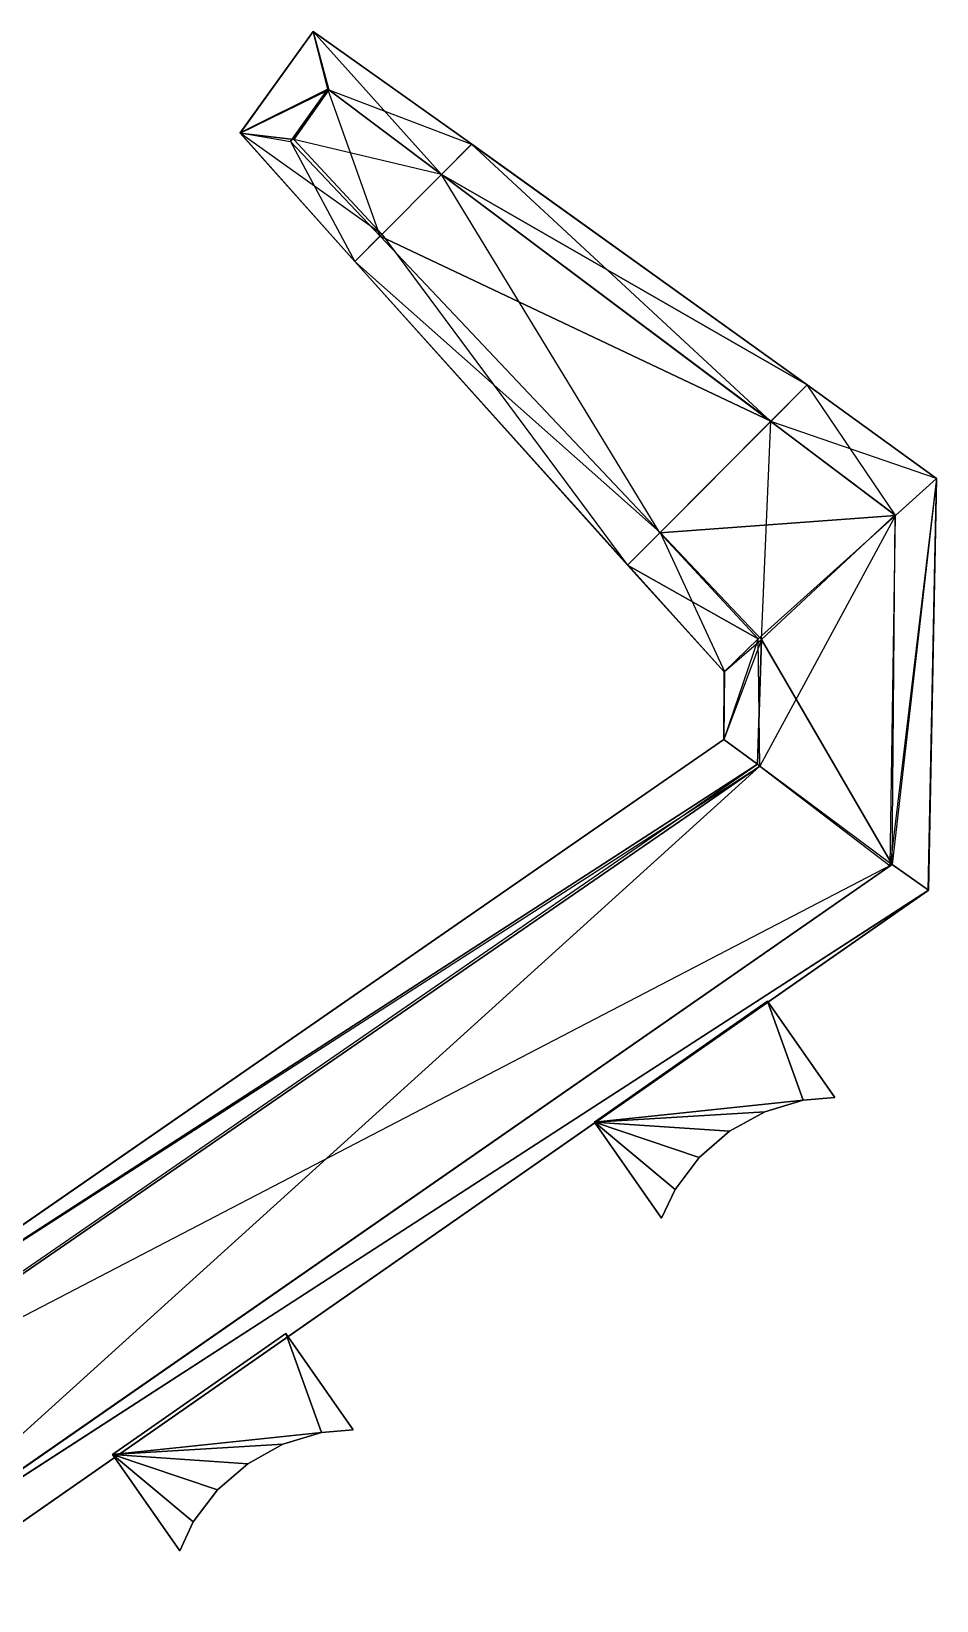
# Model space of a CAD drawing. Header units: metres. Extents: x -2.72 to 2.74, y -1.12 to 1.4.
# Drawn here: x 1.138 to 1.93, y 0.028 to 1.402 of the extents above; entities that cross this region are included whole.
import ezdxf

# ---------------------------------------------------------------- set-up
doc = ezdxf.new("R2010")
doc.units = ezdxf.units.M
doc.linetypes.add('SOLIDLINE', pattern=[0])
doc.layers.add('A', color=1, linetype='SOLIDLINE')
doc.layers.add('B', color=2, linetype='SOLIDLINE')

msp = doc.modelspace()

# ---------------------------------------------------------------- linework, layer by layer
at = {"layer": 'A'}
for points in [[(1.39696, 1.351566, 1.634438), (1.384392, 1.402027, 1.603167), (1.320462, 1.313116, 1.603118)], [(1.32047, 1.31299, 0.767755), (1.320462, 1.313116, 1.603118), (1.384392, 1.402027, 1.603167)], [(1.384392, 1.402027, 1.603167), (1.384383, 1.401904, 0.767799), (1.32047, 1.31299, 0.767755)], [(1.32047, 1.31299, 0.767755), (1.384383, 1.401904, 0.767799), (1.397914, 1.350897, 0.747487)], [(1.384383, 1.401904, 0.767799), (1.384392, 1.402027, 1.603167), (1.522949, 1.30327, 1.635818)], [(1.496574, 1.276783, 1.657779), (1.522949, 1.30327, 1.635818), (1.384392, 1.402027, 1.603167)], [(1.320462, 1.313116, 1.603118), (1.364468, 1.305611, 1.63437), (1.39696, 1.351566, 1.634438)], [(1.397914, 1.350897, 0.747487), (1.367227, 1.307365, 0.747448), (1.32047, 1.31299, 0.767755)], [(1.39696, 1.351566, 1.634438), (1.364468, 1.305611, 1.63437), (1.442782, 1.22276, 1.656485)], [(1.367227, 1.307365, 0.747448), (1.397914, 1.350897, 0.747487), (1.496552, 1.27676, 0.723038)], [(1.52288, 1.3032, 0.73419), (1.496552, 1.27676, 0.723038), (1.397914, 1.350897, 0.747487)], [(1.320462, 1.313116, 1.603118), (1.32047, 1.31299, 0.767755), (1.420672, 1.200554, 0.736079)], [(1.32047, 1.31299, 0.767755), (1.367227, 1.307365, 0.747448), (1.44439, 1.224375, 0.724101)], [(1.420772, 1.200657, 1.633953), (1.442782, 1.22276, 1.656485), (1.364468, 1.305611, 1.63437)], [(1.784616, 1.060643, 0.649154), (1.816406, 1.092569, 0.667957), (1.929625, 1.010648, 0.644766)], [(1.816462, 1.092626, 1.698414), (1.784784, 1.060813, 1.728603), (1.893424, 0.978855, 1.750763)], [(1.929659, 1.010707, 1.719454), (1.929625, 1.010648, 0.644766), (1.816406, 1.092569, 0.667957)], [(1.687401, 0.963012, 0.650573), (1.784616, 1.060643, 0.649154), (1.893835, 0.978159, 0.624568)], [(1.784784, 1.060813, 1.728603), (1.687865, 0.963479, 1.725696), (1.77646, 0.869752, 1.750715)], [(1.889105, 0.671581, 0.628151), (1.893835, 0.978159, 0.624568), (1.929625, 1.010648, 0.644766)], [(1.890685, 0.672756, 1.750113), (1.92272, 0.650142, 1.718837), (1.929659, 1.010707, 1.719454)], [(1.92272, 0.650142, 1.718837), (1.922401, 0.64992, 0.644158), (1.929625, 1.010648, 0.644766)], [(1.893835, 0.978159, 0.624568), (1.773639, 0.870262, 0.62448), (1.687401, 0.963012, 0.650573)], [(1.774886, 0.758869, 0.629033), (1.773639, 0.870262, 0.62448), (1.893835, 0.978159, 0.624568)], [(1.890685, 0.672756, 1.750113), (1.893424, 0.978855, 1.750763), (1.77646, 0.869752, 1.750715)], [(1.659223, 0.934714, 0.666737), (1.687401, 0.963012, 0.650573), (1.773639, 0.870262, 0.62448)], [(1.743975, 0.841547, 1.719444), (1.77646, 0.869752, 1.750715), (1.687865, 0.963479, 1.725696)], [(1.659428, 0.934921, 1.699505), (1.659223, 0.934714, 0.666737), (1.743765, 0.841273, 0.644714)], [(1.773639, 0.870262, 0.62448), (1.743765, 0.841273, 0.644714), (1.659223, 0.934714, 0.666737)], [(1.743437, 0.782112, 0.645234), (1.743765, 0.841273, 0.644714), (1.773639, 0.870262, 0.62448)], [(1.743548, 0.782229, 1.719998), (1.773115, 0.760469, 1.751245), (1.77646, 0.869752, 1.750715)], [(1.77646, 0.869752, 1.750715), (1.773115, 0.760469, 1.751245), (1.890685, 0.672756, 1.750113)], [(1.743437, 0.782112, 0.645234), (1.743548, 0.782229, 1.719998), (1.743975, 0.841547, 1.719444)], [(1.773115, 0.760469, 1.751245), (1.743548, 0.782229, 1.719998), (0.847091, 0.161321, 1.553919)], [(0.847104, 0.161379, 0.771776), (0.847091, 0.161321, 1.553919), (1.743548, 0.782229, 1.719998)], [(1.743548, 0.782229, 1.719998), (1.743437, 0.782112, 0.645234), (0.847104, 0.161379, 0.771776)], [(0.847091, 0.161321, 1.553919), (0.893861, 0.153935, 1.585195), (1.773115, 0.760469, 1.751245)], [(1.774886, 0.758869, 0.629033), (0.894074, 0.151745, 0.74737), (0.847104, 0.161379, 0.771776)], [(0.985765, 0.044241, 0.748255), (0.894074, 0.151745, 0.74737), (1.774886, 0.758869, 0.629033)], [(1.774886, 0.758869, 0.629033), (1.889105, 0.671581, 0.628151), (0.985765, 0.044241, 0.748255)], [(0.893861, 0.153935, 1.585195), (0.982685, 0.041522, 1.585949), (1.890685, 0.672756, 1.750113)], [(1.92272, 0.650142, 1.718837), (1.890685, 0.672756, 1.750113), (0.982685, 0.041522, 1.585949)], [(1.922401, 0.64992, 0.644158), (0.975734, -0.00997, 0.772583), (0.985765, 0.044241, 0.748255)], [(0.976002, -0.00978, 1.554711), (0.975734, -0.00997, 0.772583), (1.922401, 0.64992, 0.644158)], [(0.982685, 0.041522, 1.585949), (0.976002, -0.00978, 1.554711), (1.92272, 0.650142, 1.718837)], [(1.922401, 0.64992, 0.644158), (1.92272, 0.650142, 1.718837), (0.976002, -0.00978, 1.554711)], [(1.781847, 0.553025, 0.954552), (1.781847, 0.553025, 0.806614), (1.630261, 0.447293, 0.806614)], [(1.781847, 0.553025, 1.504552), (1.781847, 0.553025, 1.356613), (1.630262, 0.447293, 1.356613)], [(1.630262, 0.447293, 1.356613), (1.630262, 0.447293, 1.504552), (1.781847, 0.553025, 1.504552)], [(1.630262, 0.447293, 1.504552), (1.812968, 0.466355, 1.504552), (1.781847, 0.553025, 1.504552)], [(1.812968, 0.466355, 1.356613), (1.630262, 0.447293, 1.356613), (1.781847, 0.553025, 1.356613)], [(1.812968, 0.466355, 1.504552), (1.840646, 0.468726, 1.504552), (1.781847, 0.553025, 1.504552)], [(1.840646, 0.468726, 1.504552), (1.840646, 0.468726, 1.356613), (1.781847, 0.553025, 1.356613)], [(1.812968, 0.466355, 0.806614), (1.781847, 0.553025, 0.806614), (1.840646, 0.468726, 0.806614)], [(1.781847, 0.553025, 0.806614), (1.781847, 0.553025, 0.954552), (1.840646, 0.468726, 0.954552)], [(1.840646, 0.468726, 0.954552), (1.840646, 0.468726, 0.806614), (1.781847, 0.553025, 0.806614)], [(1.840646, 0.468726, 1.356613), (1.840646, 0.468726, 1.504552), (1.812968, 0.466355, 1.504552)], [(1.812968, 0.466355, 1.504552), (1.812968, 0.466355, 1.356613), (1.840646, 0.468726, 1.356613)], [(1.840646, 0.468726, 0.806614), (1.840646, 0.468726, 0.954552), (1.812968, 0.466355, 0.954552)], [(1.630261, 0.447293, 0.954552), (1.779353, 0.456144, 0.954552), (1.812968, 0.466355, 0.954552)], [(1.630261, 0.447293, 0.954552), (1.748596, 0.439168, 0.954552), (1.779353, 0.456144, 0.954552)], [(1.748596, 0.439168, 0.806614), (1.630261, 0.447293, 0.806614), (1.779353, 0.456144, 0.806614)], [(1.630262, 0.447293, 1.504552), (1.779353, 0.456144, 1.504552), (1.812968, 0.466355, 1.504552)], [(1.779353, 0.456144, 1.356613), (1.630262, 0.447293, 1.356613), (1.812968, 0.466355, 1.356613)], [(1.630262, 0.447293, 1.504552), (1.748596, 0.439168, 1.504552), (1.779353, 0.456144, 1.504552)], [(1.748596, 0.439168, 1.356613), (1.630262, 0.447293, 1.356613), (1.779353, 0.456144, 1.356613)], [(1.779353, 0.456144, 1.356613), (1.779353, 0.456144, 1.504552), (1.748596, 0.439168, 1.504552)], [(1.748596, 0.439168, 1.504552), (1.748596, 0.439168, 1.356613), (1.779353, 0.456144, 1.356613)], [(1.779353, 0.456144, 0.806614), (1.779353, 0.456144, 0.954552), (1.748596, 0.439168, 0.954552)], [(1.779353, 0.456144, 1.504552), (1.779353, 0.456144, 1.356613), (1.812968, 0.466355, 1.356613)], [(1.812968, 0.466355, 0.806614), (1.812968, 0.466355, 0.954552), (1.779353, 0.456144, 0.954552)], [(1.779353, 0.456144, 0.954552), (1.779353, 0.456144, 0.806614), (1.812968, 0.466355, 0.806614)], [(1.630261, 0.447293, 0.954552), (1.630261, 0.447293, 0.806614), (1.689061, 0.362994, 0.806614)], [(1.689061, 0.362994, 0.806614), (1.689061, 0.362994, 0.954552), (1.630261, 0.447293, 0.954552)], [(1.630261, 0.447293, 0.954552), (1.700847, 0.388149, 0.954552), (1.72204, 0.416168, 0.954552)], [(1.630261, 0.447293, 0.954552), (1.72204, 0.416168, 0.954552), (1.748596, 0.439168, 0.954552)], [(1.689061, 0.362994, 0.806614), (1.630261, 0.447293, 0.806614), (1.700847, 0.388149, 0.806614)], [(1.700847, 0.388149, 0.806614), (1.630261, 0.447293, 0.806614), (1.72204, 0.416168, 0.806614)], [(1.72204, 0.416168, 0.806614), (1.630261, 0.447293, 0.806614), (1.748596, 0.439168, 0.806614)], [(1.689061, 0.362994, 1.356613), (1.689061, 0.362994, 1.504552), (1.630262, 0.447293, 1.504552)], [(1.630262, 0.447293, 1.504552), (1.689061, 0.362994, 1.504552), (1.700847, 0.388149, 1.504552)], [(1.72204, 0.416168, 1.356613), (1.630262, 0.447293, 1.356613), (1.748596, 0.439168, 1.356613)], [(1.748596, 0.439168, 1.356613), (1.748596, 0.439168, 1.504552), (1.72204, 0.416168, 1.504552)], [(1.72204, 0.416168, 0.954552), (1.72204, 0.416168, 0.806614), (1.748596, 0.439168, 0.806614)], [(1.700847, 0.388149, 1.504552), (1.700847, 0.388149, 1.356613), (1.72204, 0.416168, 1.356613)], [(1.72204, 0.416168, 0.806614), (1.72204, 0.416168, 0.954552), (1.700847, 0.388149, 0.954552)], [(1.700847, 0.388149, 0.954552), (1.700847, 0.388149, 0.806614), (1.72204, 0.416168, 0.806614)], [(1.700847, 0.388149, 1.504552), (1.689061, 0.362994, 1.504552), (1.689061, 0.362994, 1.356613)], [(1.689061, 0.362994, 0.806614), (1.700847, 0.388149, 0.806614), (1.700847, 0.388149, 0.954552)], [(1.208751, 0.156335, 1.356613), (1.208751, 0.156335, 1.504552), (1.360337, 0.262067, 1.504552)], [(1.208751, 0.156335, 1.504552), (1.391458, 0.175396, 1.504552), (1.360337, 0.262067, 1.504552)], [(1.391458, 0.175397, 1.356613), (1.208751, 0.156335, 1.356613), (1.360337, 0.262067, 1.356613)], [(1.360337, 0.262067, 0.954552), (1.360337, 0.262067, 0.806614), (1.208752, 0.156335, 0.806614)], [(1.419137, 0.177767, 0.806614), (1.391459, 0.175397, 0.806614), (1.360337, 0.262067, 0.806614)], [(1.360337, 0.262067, 0.806614), (1.360337, 0.262067, 0.954552), (1.419137, 0.177767, 0.954552)], [(1.419137, 0.177767, 0.954552), (1.419137, 0.177767, 0.806614), (1.360337, 0.262067, 0.806614)], [(1.391458, 0.175396, 1.504552), (1.419136, 0.177767, 1.504552), (1.360337, 0.262067, 1.504552)], [(1.419136, 0.177767, 1.356613), (1.391458, 0.175397, 1.356613), (1.360337, 0.262067, 1.356613)], [(1.360337, 0.262067, 1.356613), (1.360337, 0.262067, 1.504552), (1.419136, 0.177767, 1.504552)], [(1.357843, 0.165186, 1.356613), (1.208751, 0.156335, 1.356613), (1.391458, 0.175397, 1.356613)], [(1.208752, 0.156335, 0.954552), (1.357844, 0.165186, 0.954552), (1.391459, 0.175397, 0.954552)], [(1.208752, 0.156335, 0.954552), (1.327087, 0.14821, 0.954552), (1.357844, 0.165186, 0.954552)], [(1.327087, 0.14821, 0.806614), (1.208752, 0.156335, 0.806614), (1.357844, 0.165186, 0.806614)], [(1.327086, 0.14821, 1.504552), (1.327086, 0.14821, 1.356613), (1.357843, 0.165186, 1.356613)], [(1.357844, 0.165186, 0.806614), (1.357844, 0.165186, 0.954552), (1.327087, 0.14821, 0.954552)], [(1.391458, 0.175397, 1.356613), (1.391458, 0.175396, 1.504552), (1.357843, 0.165186, 1.504552)], [(1.391459, 0.175397, 0.806614), (1.391459, 0.175397, 0.954552), (1.357844, 0.165186, 0.954552)], [(1.357844, 0.165186, 0.954552), (1.357844, 0.165186, 0.806614), (1.391459, 0.175397, 0.806614)], [(1.391458, 0.175396, 1.504552), (1.391458, 0.175397, 1.356613), (1.419136, 0.177767, 1.356613)], [(1.419137, 0.177767, 0.806614), (1.419137, 0.177767, 0.954552), (1.391459, 0.175397, 0.954552)], [(1.208751, 0.156335, 1.504552), (1.208751, 0.156335, 1.356613), (1.267551, 0.072036, 1.356613)], [(1.208751, 0.156335, 1.504552), (1.267551, 0.072036, 1.504552), (1.279337, 0.097191, 1.504552)], [(1.208751, 0.156335, 1.504552), (1.279337, 0.097191, 1.504552), (1.30053, 0.12521, 1.504552)], [(1.208751, 0.156335, 1.504552), (1.30053, 0.12521, 1.504552), (1.327086, 0.14821, 1.504552)], [(1.267551, 0.072036, 1.356613), (1.208751, 0.156335, 1.356613), (1.279337, 0.097191, 1.356613)], [(1.279337, 0.097191, 1.356613), (1.208751, 0.156335, 1.356613), (1.30053, 0.12521, 1.356613)], [(1.208752, 0.156335, 0.954552), (1.208752, 0.156335, 0.806614), (1.267552, 0.072036, 0.806614)], [(1.267552, 0.072036, 0.806614), (1.267552, 0.072036, 0.954552), (1.208752, 0.156335, 0.954552)], [(1.208752, 0.156335, 0.954552), (1.279338, 0.097191, 0.954552), (1.300531, 0.12521, 0.954552)], [(1.208752, 0.156335, 0.954552), (1.300531, 0.12521, 0.954552), (1.327087, 0.14821, 0.954552)], [(1.267552, 0.072036, 0.806614), (1.208752, 0.156335, 0.806614), (1.279338, 0.097191, 0.806614)], [(1.279338, 0.097191, 0.806614), (1.208752, 0.156335, 0.806614), (1.300531, 0.12521, 0.806614)], [(1.300531, 0.12521, 0.806614), (1.208752, 0.156335, 0.806614), (1.327087, 0.14821, 0.806614)], [(1.327086, 0.14821, 1.356613), (1.327086, 0.14821, 1.504552), (1.30053, 0.12521, 1.504552)], [(1.30053, 0.12521, 1.504552), (1.30053, 0.12521, 1.356613), (1.327086, 0.14821, 1.356613)], [(1.300531, 0.12521, 0.954552), (1.300531, 0.12521, 0.806614), (1.327087, 0.14821, 0.806614)], [(1.30053, 0.12521, 1.356613), (1.30053, 0.12521, 1.504552), (1.279337, 0.097191, 1.504552)], [(1.300531, 0.12521, 0.806614), (1.300531, 0.12521, 0.954552), (1.279338, 0.097191, 0.954552)], [(1.279338, 0.097191, 0.954552), (1.279338, 0.097191, 0.806614), (1.300531, 0.12521, 0.806614)], [(1.279337, 0.097191, 1.504552), (1.267551, 0.072036, 1.504552), (1.267551, 0.072036, 1.356613)], [(1.267551, 0.072036, 1.356613), (1.279337, 0.097191, 1.356613), (1.279337, 0.097191, 1.504552)], [(1.267552, 0.072036, 0.806614), (1.279338, 0.097191, 0.806614), (1.279338, 0.097191, 0.954552)]]:
    msp.add_3dface(points, dxfattribs=at)
at = {"layer": 'B'}
for points in [[(1.784616, 1.060643, 0.649154), (1.496552, 1.27676, 0.723038), (1.52288, 1.3032, 0.73419)], [(1.816462, 1.092626, 1.698414), (1.522949, 1.30327, 1.635818), (1.496574, 1.276783, 1.657779)], [(1.816406, 1.092569, 0.667957), (1.52288, 1.3032, 0.73419), (1.522949, 1.30327, 1.635818)], [(1.52288, 1.3032, 0.73419), (1.816406, 1.092569, 0.667957), (1.784616, 1.060643, 0.649154)], [(1.784784, 1.060813, 1.728603), (1.496574, 1.276783, 1.657779), (1.442782, 1.22276, 1.656485)], [(1.496552, 1.27676, 0.723038), (1.784616, 1.060643, 0.649154), (1.687401, 0.963012, 0.650573)], [(1.496574, 1.276783, 1.657779), (1.784784, 1.060813, 1.728603), (1.816462, 1.092626, 1.698414)], [(1.659223, 0.934714, 0.666737), (1.420672, 1.200554, 0.736079), (1.44439, 1.224375, 0.724101)], [(1.442782, 1.22276, 1.656485), (1.687865, 0.963479, 1.725696), (1.784784, 1.060813, 1.728603)], [(1.659428, 0.934921, 1.699505), (1.420772, 1.200657, 1.633953), (1.420672, 1.200554, 0.736079)], [(1.420772, 1.200657, 1.633953), (1.659428, 0.934921, 1.699505), (1.687865, 0.963479, 1.725696)]]:
    msp.add_3dface(points, dxfattribs=at)

doc.saveas('drawing.dxf')
